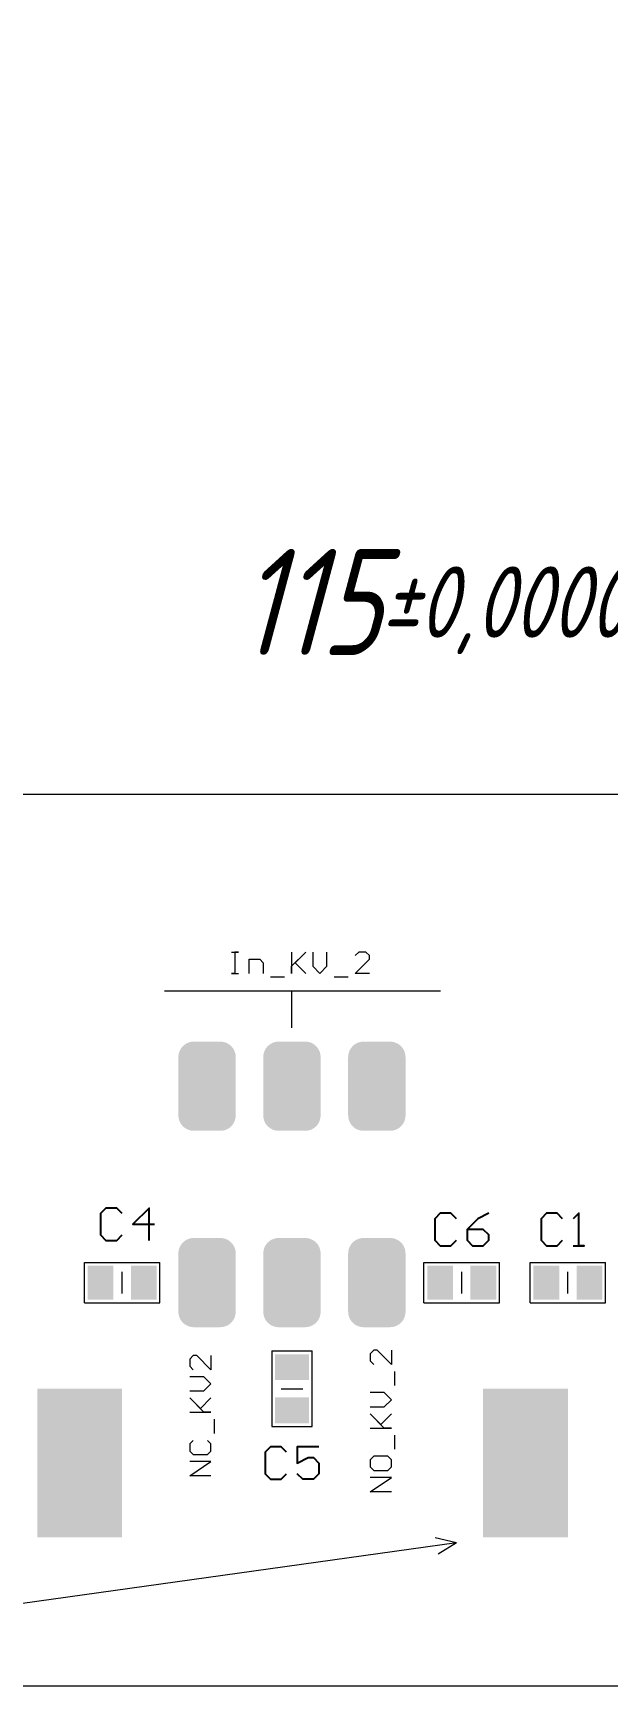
# Model space of a CAD drawing. Header units: millimetres. Extents: x 0 to 210, y 0 to 297.
# Drawn here: x 97.5 to 124.6, y 219.1 to 297 of the extents above; entities that cross this region are included whole.
import ezdxf

# ---------------------------------------------------------------- set-up
doc = ezdxf.new("R2010")
doc.units = ezdxf.units.MM
for name, pattern in [('K5LT32769', [0]), ('K5LT32776', [0]), ('K5LT_THIN', [0])]:
    doc.linetypes.add(name, pattern=pattern)
doc.styles.add('KDIMTEXTSTYLE', font='GOST_AU.SHX', dxfattribs={"width": 0.96, "oblique": 15, "height": 5})
doc.dimstyles.new('KDIMSTYLE (1.00)', dxfattribs={"dimtxt": 5, "dimasz": 1, "dimexe": 2, "dimexo": 0, "dimgap": 1, "dimtad": 1, "dimtxsty": 'KDIMTEXTSTYLE', "dimsah": 1, "dimcen": 0, "dimdle": 1, "dimadec": 0, "dimazin": 0, "dimtfac": 0.667, "dimtmove": 0, "dimatfit": 3, "dimfxl": 1, "dimtvp": 1, "dimtolj": 1, "dimtzin": 0, "dimarcsym": 0})

# ---------------------------------------------------------------- blocks, each defined once
blk = doc.blocks.new('KDIMARROW_01')
blk.add_hatch(color=0).paths.add_polyline_path([(-5, -0.658), (0, 0), (-5, 0.658), (-4.5, 0)])
at = {"color": 0, "linetype": 'K5LT_THIN', "lineweight": 18}
for p, q in [((-4.5, 0), (-5, 0.658)), ((-5, 0.658), (0, 0)), ((0, 0), (-5, -0.658)), ((-5, -0.658), (-4.5, 0)), ((0, 0), (-1, 0))]:
    blk.add_line(p, q, dxfattribs=at)
blk = doc.blocks.new('U12')
blk.add_hatch(color=7).paths.add_polyline_path([(122.704, 233.143), (122.704, 226.143), (118.704, 226.143), (118.704, 233.143)])
blk = doc.blocks.new('U13')
blk.add_hatch(color=7).paths.add_polyline_path([(101.704, 233.143), (101.704, 226.143), (97.704, 226.143), (97.704, 233.143)])
blk = doc.blocks.new('U19')
blk.add_hatch(color=7).paths.add_polyline_path([(117.295, 238.94), (117.295, 237.346), (116.082, 237.346), (116.082, 238.94)])
blk = doc.blocks.new('U20')
blk.add_hatch(color=7).paths.add_polyline_path([(119.327, 238.94), (119.327, 237.346), (118.114, 237.346), (118.114, 238.94)])
blk = doc.blocks.new('U21')
blk.add_hatch(color=7).paths.add_polyline_path([(103.327, 238.94), (103.327, 237.346), (102.114, 237.346), (102.114, 238.94)])
blk = doc.blocks.new('U22')
blk.add_hatch(color=7).paths.add_polyline_path([(101.295, 238.94), (101.295, 237.346), (100.082, 237.346), (100.082, 238.94)])
blk = doc.blocks.new('U25')
blk.add_hatch(color=7).paths.add_polyline_path([(124.327, 238.94), (124.327, 237.346), (123.114, 237.346), (123.114, 238.94)])
blk = doc.blocks.new('U26')
blk.add_hatch(color=7).paths.add_polyline_path([(122.295, 238.94), (122.295, 237.346), (121.082, 237.346), (121.082, 238.94)])
blk = doc.blocks.new('U39')
for points in [[(112.396, 239.756), (112.41, 239.801), (114.996, 239.801), (115.016, 239.756)], [(112.41, 239.801), (112.445, 239.867), (114.966, 239.867), (114.996, 239.801)], [(112.445, 239.867), (112.467, 239.908), (114.939, 239.908), (114.966, 239.867)], [(112.467, 239.908), (112.513, 239.969), (114.899, 239.969), (114.939, 239.908)], [(112.513, 239.969), (112.54, 240.005), (114.865, 240.005), (114.899, 239.969)], [(112.54, 240.005), (112.596, 240.057), (114.816, 240.057), (114.865, 240.005)], [(112.596, 240.057), (112.629, 240.088), (114.776, 240.088), (114.816, 240.057)], [(112.629, 240.088), (112.693, 240.131), (114.72, 240.131), (114.776, 240.088)], [(112.693, 240.131), (112.73, 240.155), (114.674, 240.155), (114.72, 240.131)], [(112.73, 240.155), (112.803, 240.187), (114.612, 240.187), (114.674, 240.155)], [(112.803, 240.187), (112.841, 240.204), (114.56, 240.204), (114.612, 240.187)], [(112.841, 240.204), (112.922, 240.225), (114.497, 240.225), (114.56, 240.204)], [(112.922, 240.225), (112.958, 240.234), (114.434, 240.234), (114.497, 240.225)], [(112.958, 240.234), (113.061, 240.243), (114.377, 240.243), (114.434, 240.234)], [(113.061, 240.243), (113.079, 240.244), (114.329, 240.244), (114.377, 240.243)], [(112.353, 239.518), (112.354, 239.565), (115.052, 239.565), (115.056, 239.518)], [(112.353, 236.768), (112.353, 239.518), (115.056, 239.518), (115.056, 236.768)], [(112.354, 239.565), (112.365, 239.639), (115.046, 239.639), (115.052, 239.565)], [(112.365, 239.639), (112.372, 239.685), (115.034, 239.685), (115.046, 239.639)], [(112.372, 239.685), (112.396, 239.756), (115.016, 239.756), (115.034, 239.685)], [(112.357, 236.72), (112.353, 236.768), (115.056, 236.768), (115.054, 236.72)], [(112.363, 236.647), (112.357, 236.72), (115.054, 236.72), (115.043, 236.647)], [(112.375, 236.6), (112.363, 236.647), (115.043, 236.647), (115.036, 236.6)], [(112.393, 236.529), (112.375, 236.6), (115.036, 236.6), (115.013, 236.529)], [(112.413, 236.485), (112.393, 236.529), (115.013, 236.529), (114.999, 236.485)], [(112.442, 236.418), (112.413, 236.485), (114.999, 236.485), (114.964, 236.418)], [(112.469, 236.378), (112.442, 236.418), (114.964, 236.418), (114.942, 236.378)], [(112.509, 236.317), (112.469, 236.378), (114.942, 236.378), (114.896, 236.317)], [(112.543, 236.281), (112.509, 236.317), (114.896, 236.317), (114.869, 236.281)], [(112.592, 236.229), (112.543, 236.281), (114.869, 236.281), (114.813, 236.229)], [(112.633, 236.198), (112.592, 236.229), (114.813, 236.229), (114.78, 236.198)], [(112.689, 236.155), (112.633, 236.198), (114.78, 236.198), (114.715, 236.155)], [(112.735, 236.131), (112.689, 236.155), (114.715, 236.155), (114.679, 236.131)], [(112.797, 236.099), (112.735, 236.131), (114.679, 236.131), (114.606, 236.099)], [(112.849, 236.082), (112.797, 236.099), (114.606, 236.099), (114.568, 236.082)], [(112.912, 236.061), (112.849, 236.082), (114.568, 236.082), (114.487, 236.061)], [(112.975, 236.051), (112.912, 236.061), (114.487, 236.061), (114.45, 236.051)], [(113.032, 236.043), (112.975, 236.051), (114.45, 236.051), (114.348, 236.043)], [(113.079, 236.041), (113.032, 236.043), (114.348, 236.043), (114.329, 236.041)]]:
    blk.add_hatch(color=7).paths.add_polyline_path(points)
blk = doc.blocks.new('U40')
for points in [[(108.396, 239.756), (108.41, 239.801), (110.996, 239.801), (111.016, 239.756)], [(108.41, 239.801), (108.445, 239.867), (110.966, 239.867), (110.996, 239.801)], [(108.445, 239.867), (108.467, 239.908), (110.939, 239.908), (110.966, 239.867)], [(108.467, 239.908), (108.513, 239.969), (110.899, 239.969), (110.939, 239.908)], [(108.513, 239.969), (108.54, 240.005), (110.865, 240.005), (110.899, 239.969)], [(108.54, 240.005), (108.596, 240.057), (110.816, 240.057), (110.865, 240.005)], [(108.596, 240.057), (108.629, 240.088), (110.776, 240.088), (110.816, 240.057)], [(108.629, 240.088), (108.693, 240.131), (110.72, 240.131), (110.776, 240.088)], [(108.693, 240.131), (108.73, 240.155), (110.674, 240.155), (110.72, 240.131)], [(108.73, 240.155), (108.803, 240.187), (110.612, 240.187), (110.674, 240.155)], [(108.803, 240.187), (108.841, 240.204), (110.56, 240.204), (110.612, 240.187)], [(108.841, 240.204), (108.922, 240.225), (110.497, 240.225), (110.56, 240.204)], [(108.922, 240.225), (108.958, 240.234), (110.434, 240.234), (110.497, 240.225)], [(108.958, 240.234), (109.061, 240.243), (110.377, 240.243), (110.434, 240.234)], [(109.061, 240.243), (109.079, 240.244), (110.329, 240.244), (110.377, 240.243)], [(108.353, 239.518), (108.354, 239.565), (111.052, 239.565), (111.056, 239.518)], [(108.353, 236.768), (108.353, 239.518), (111.056, 239.518), (111.056, 236.768)], [(108.354, 239.565), (108.365, 239.639), (111.046, 239.639), (111.052, 239.565)], [(108.365, 239.639), (108.372, 239.685), (111.034, 239.685), (111.046, 239.639)], [(108.372, 239.685), (108.396, 239.756), (111.016, 239.756), (111.034, 239.685)], [(108.357, 236.72), (108.353, 236.768), (111.056, 236.768), (111.054, 236.72)], [(108.363, 236.647), (108.357, 236.72), (111.054, 236.72), (111.043, 236.647)], [(108.375, 236.6), (108.363, 236.647), (111.043, 236.647), (111.036, 236.6)], [(108.393, 236.529), (108.375, 236.6), (111.036, 236.6), (111.013, 236.529)], [(108.413, 236.485), (108.393, 236.529), (111.013, 236.529), (110.999, 236.485)], [(108.442, 236.418), (108.413, 236.485), (110.999, 236.485), (110.964, 236.418)], [(108.469, 236.378), (108.442, 236.418), (110.964, 236.418), (110.942, 236.378)], [(108.509, 236.317), (108.469, 236.378), (110.942, 236.378), (110.896, 236.317)], [(108.543, 236.281), (108.509, 236.317), (110.896, 236.317), (110.869, 236.281)], [(108.592, 236.229), (108.543, 236.281), (110.869, 236.281), (110.813, 236.229)], [(108.633, 236.198), (108.592, 236.229), (110.813, 236.229), (110.78, 236.198)], [(108.689, 236.155), (108.633, 236.198), (110.78, 236.198), (110.715, 236.155)], [(108.735, 236.131), (108.689, 236.155), (110.715, 236.155), (110.679, 236.131)], [(108.797, 236.099), (108.735, 236.131), (110.679, 236.131), (110.606, 236.099)], [(108.849, 236.082), (108.797, 236.099), (110.606, 236.099), (110.568, 236.082)], [(108.912, 236.061), (108.849, 236.082), (110.568, 236.082), (110.487, 236.061)], [(108.975, 236.051), (108.912, 236.061), (110.487, 236.061), (110.45, 236.051)], [(109.032, 236.043), (108.975, 236.051), (110.45, 236.051), (110.348, 236.043)], [(109.079, 236.041), (109.032, 236.043), (110.348, 236.043), (110.329, 236.041)]]:
    blk.add_hatch(color=7).paths.add_polyline_path(points)
blk = doc.blocks.new('U41')
for points in [[(104.396, 239.756), (104.41, 239.801), (106.996, 239.801), (107.016, 239.756)], [(104.41, 239.801), (104.445, 239.867), (106.966, 239.867), (106.996, 239.801)], [(104.445, 239.867), (104.467, 239.908), (106.939, 239.908), (106.966, 239.867)], [(104.467, 239.908), (104.513, 239.969), (106.899, 239.969), (106.939, 239.908)], [(104.513, 239.969), (104.54, 240.005), (106.865, 240.005), (106.899, 239.969)], [(104.54, 240.005), (104.596, 240.057), (106.816, 240.057), (106.865, 240.005)], [(104.596, 240.057), (104.629, 240.088), (106.776, 240.088), (106.816, 240.057)], [(104.629, 240.088), (104.693, 240.131), (106.72, 240.131), (106.776, 240.088)], [(104.693, 240.131), (104.73, 240.155), (106.674, 240.155), (106.72, 240.131)], [(104.73, 240.155), (104.803, 240.187), (106.612, 240.187), (106.674, 240.155)], [(104.803, 240.187), (104.841, 240.204), (106.56, 240.204), (106.612, 240.187)], [(104.841, 240.204), (104.922, 240.225), (106.497, 240.225), (106.56, 240.204)], [(104.922, 240.225), (104.958, 240.234), (106.434, 240.234), (106.497, 240.225)], [(104.958, 240.234), (105.061, 240.243), (106.377, 240.243), (106.434, 240.234)], [(105.061, 240.243), (105.079, 240.244), (106.329, 240.244), (106.377, 240.243)], [(104.353, 239.518), (104.354, 239.565), (107.052, 239.565), (107.056, 239.518)], [(104.353, 236.768), (104.353, 239.518), (107.056, 239.518), (107.056, 236.768)], [(104.354, 239.565), (104.365, 239.639), (107.046, 239.639), (107.052, 239.565)], [(104.365, 239.639), (104.372, 239.685), (107.034, 239.685), (107.046, 239.639)], [(104.372, 239.685), (104.396, 239.756), (107.016, 239.756), (107.034, 239.685)], [(104.357, 236.72), (104.353, 236.768), (107.056, 236.768), (107.054, 236.72)], [(104.363, 236.647), (104.357, 236.72), (107.054, 236.72), (107.043, 236.647)], [(104.375, 236.6), (104.363, 236.647), (107.043, 236.647), (107.036, 236.6)], [(104.393, 236.529), (104.375, 236.6), (107.036, 236.6), (107.013, 236.529)], [(104.413, 236.485), (104.393, 236.529), (107.013, 236.529), (106.999, 236.485)], [(104.442, 236.418), (104.413, 236.485), (106.999, 236.485), (106.964, 236.418)], [(104.469, 236.378), (104.442, 236.418), (106.964, 236.418), (106.942, 236.378)], [(104.509, 236.317), (104.469, 236.378), (106.942, 236.378), (106.896, 236.317)], [(104.543, 236.281), (104.509, 236.317), (106.896, 236.317), (106.869, 236.281)], [(104.592, 236.229), (104.543, 236.281), (106.869, 236.281), (106.813, 236.229)], [(104.633, 236.198), (104.592, 236.229), (106.813, 236.229), (106.78, 236.198)], [(104.689, 236.155), (104.633, 236.198), (106.78, 236.198), (106.715, 236.155)], [(104.735, 236.131), (104.689, 236.155), (106.715, 236.155), (106.679, 236.131)], [(104.797, 236.099), (104.735, 236.131), (106.679, 236.131), (106.606, 236.099)], [(104.849, 236.082), (104.797, 236.099), (106.606, 236.099), (106.568, 236.082)], [(104.912, 236.061), (104.849, 236.082), (106.568, 236.082), (106.487, 236.061)], [(104.975, 236.051), (104.912, 236.061), (106.487, 236.061), (106.45, 236.051)], [(105.032, 236.043), (104.975, 236.051), (106.45, 236.051), (106.348, 236.043)], [(105.079, 236.041), (105.032, 236.043), (106.348, 236.043), (106.329, 236.041)]]:
    blk.add_hatch(color=7).paths.add_polyline_path(points)
blk = doc.blocks.new('U42')
for points in [[(108.445, 249.117), (108.467, 249.158), (110.939, 249.158), (110.966, 249.117)], [(108.467, 249.158), (108.513, 249.219), (110.899, 249.219), (110.939, 249.158)], [(108.513, 249.219), (108.54, 249.255), (110.865, 249.255), (110.899, 249.219)], [(108.54, 249.255), (108.596, 249.307), (110.816, 249.307), (110.865, 249.255)], [(108.596, 249.307), (108.629, 249.338), (110.776, 249.338), (110.816, 249.307)], [(108.629, 249.338), (108.693, 249.381), (110.72, 249.381), (110.776, 249.338)], [(108.693, 249.381), (108.73, 249.405), (110.674, 249.405), (110.72, 249.381)], [(108.73, 249.405), (108.803, 249.437), (110.612, 249.437), (110.674, 249.405)], [(108.803, 249.437), (108.841, 249.454), (110.56, 249.454), (110.612, 249.437)], [(108.841, 249.454), (108.922, 249.475), (110.497, 249.475), (110.56, 249.454)], [(108.922, 249.475), (108.958, 249.484), (110.434, 249.484), (110.497, 249.475)], [(108.958, 249.484), (109.061, 249.493), (110.377, 249.493), (110.434, 249.484)], [(109.061, 249.493), (109.079, 249.494), (110.329, 249.494), (110.377, 249.493)], [(108.353, 248.768), (108.354, 248.815), (111.052, 248.815), (111.056, 248.768)], [(108.353, 246.018), (108.353, 248.768), (111.056, 248.768), (111.056, 246.018)], [(108.354, 248.815), (108.365, 248.889), (111.046, 248.889), (111.052, 248.815)], [(108.365, 248.889), (108.372, 248.935), (111.034, 248.935), (111.046, 248.889)], [(108.372, 248.935), (108.396, 249.006), (111.016, 249.006), (111.034, 248.935)], [(108.396, 249.006), (108.41, 249.051), (110.996, 249.051), (111.016, 249.006)], [(108.41, 249.051), (108.445, 249.117), (110.966, 249.117), (110.996, 249.051)], [(108.357, 245.97), (108.353, 246.018), (111.056, 246.018), (111.054, 245.97)], [(108.363, 245.897), (108.357, 245.97), (111.054, 245.97), (111.043, 245.897)], [(108.375, 245.85), (108.363, 245.897), (111.043, 245.897), (111.036, 245.85)], [(108.393, 245.779), (108.375, 245.85), (111.036, 245.85), (111.013, 245.779)], [(108.413, 245.735), (108.393, 245.779), (111.013, 245.779), (110.999, 245.735)], [(108.442, 245.668), (108.413, 245.735), (110.999, 245.735), (110.964, 245.668)], [(108.469, 245.628), (108.442, 245.668), (110.964, 245.668), (110.942, 245.628)], [(108.509, 245.567), (108.469, 245.628), (110.942, 245.628), (110.896, 245.567)], [(108.543, 245.531), (108.509, 245.567), (110.896, 245.567), (110.869, 245.531)], [(108.592, 245.479), (108.543, 245.531), (110.869, 245.531), (110.813, 245.479)], [(108.633, 245.448), (108.592, 245.479), (110.813, 245.479), (110.78, 245.448)], [(108.689, 245.405), (108.633, 245.448), (110.78, 245.448), (110.715, 245.405)], [(108.735, 245.381), (108.689, 245.405), (110.715, 245.405), (110.679, 245.381)], [(108.797, 245.349), (108.735, 245.381), (110.679, 245.381), (110.606, 245.349)], [(108.849, 245.332), (108.797, 245.349), (110.606, 245.349), (110.568, 245.332)], [(108.912, 245.311), (108.849, 245.332), (110.568, 245.332), (110.487, 245.311)], [(108.975, 245.301), (108.912, 245.311), (110.487, 245.311), (110.45, 245.301)], [(109.032, 245.293), (108.975, 245.301), (110.45, 245.301), (110.348, 245.293)], [(109.079, 245.291), (109.032, 245.293), (110.348, 245.293), (110.329, 245.291)]]:
    blk.add_hatch(color=7).paths.add_polyline_path(points)
blk = doc.blocks.new('U43')
for points in [[(112.445, 249.117), (112.467, 249.158), (114.939, 249.158), (114.966, 249.117)], [(112.467, 249.158), (112.513, 249.219), (114.899, 249.219), (114.939, 249.158)], [(112.513, 249.219), (112.54, 249.255), (114.865, 249.255), (114.899, 249.219)], [(112.54, 249.255), (112.596, 249.307), (114.816, 249.307), (114.865, 249.255)], [(112.596, 249.307), (112.629, 249.338), (114.776, 249.338), (114.816, 249.307)], [(112.629, 249.338), (112.693, 249.381), (114.72, 249.381), (114.776, 249.338)], [(112.693, 249.381), (112.73, 249.405), (114.674, 249.405), (114.72, 249.381)], [(112.73, 249.405), (112.803, 249.437), (114.612, 249.437), (114.674, 249.405)], [(112.803, 249.437), (112.841, 249.454), (114.56, 249.454), (114.612, 249.437)], [(112.841, 249.454), (112.922, 249.475), (114.497, 249.475), (114.56, 249.454)], [(112.922, 249.475), (112.958, 249.484), (114.434, 249.484), (114.497, 249.475)], [(112.958, 249.484), (113.061, 249.493), (114.377, 249.493), (114.434, 249.484)], [(113.061, 249.493), (113.079, 249.494), (114.329, 249.494), (114.377, 249.493)], [(112.353, 248.768), (112.354, 248.815), (115.052, 248.815), (115.056, 248.768)], [(112.353, 246.018), (112.353, 248.768), (115.056, 248.768), (115.056, 246.018)], [(112.354, 248.815), (112.365, 248.889), (115.046, 248.889), (115.052, 248.815)], [(112.365, 248.889), (112.372, 248.935), (115.034, 248.935), (115.046, 248.889)], [(112.372, 248.935), (112.396, 249.006), (115.016, 249.006), (115.034, 248.935)], [(112.396, 249.006), (112.41, 249.051), (114.996, 249.051), (115.016, 249.006)], [(112.41, 249.051), (112.445, 249.117), (114.966, 249.117), (114.996, 249.051)], [(112.357, 245.97), (112.353, 246.018), (115.056, 246.018), (115.054, 245.97)], [(112.363, 245.897), (112.357, 245.97), (115.054, 245.97), (115.043, 245.897)], [(112.375, 245.85), (112.363, 245.897), (115.043, 245.897), (115.036, 245.85)], [(112.393, 245.779), (112.375, 245.85), (115.036, 245.85), (115.013, 245.779)], [(112.413, 245.735), (112.393, 245.779), (115.013, 245.779), (114.999, 245.735)], [(112.442, 245.668), (112.413, 245.735), (114.999, 245.735), (114.964, 245.668)], [(112.469, 245.628), (112.442, 245.668), (114.964, 245.668), (114.942, 245.628)], [(112.509, 245.567), (112.469, 245.628), (114.942, 245.628), (114.896, 245.567)], [(112.543, 245.531), (112.509, 245.567), (114.896, 245.567), (114.869, 245.531)], [(112.592, 245.479), (112.543, 245.531), (114.869, 245.531), (114.813, 245.479)], [(112.633, 245.448), (112.592, 245.479), (114.813, 245.479), (114.78, 245.448)], [(112.689, 245.405), (112.633, 245.448), (114.78, 245.448), (114.715, 245.405)], [(112.735, 245.381), (112.689, 245.405), (114.715, 245.405), (114.679, 245.381)], [(112.797, 245.349), (112.735, 245.381), (114.679, 245.381), (114.606, 245.349)], [(112.849, 245.332), (112.797, 245.349), (114.606, 245.349), (114.568, 245.332)], [(112.912, 245.311), (112.849, 245.332), (114.568, 245.332), (114.487, 245.311)], [(112.975, 245.301), (112.912, 245.311), (114.487, 245.311), (114.45, 245.301)], [(113.032, 245.293), (112.975, 245.301), (114.45, 245.301), (114.348, 245.293)], [(113.079, 245.291), (113.032, 245.293), (114.348, 245.293), (114.329, 245.291)]]:
    blk.add_hatch(color=7).paths.add_polyline_path(points)
blk = doc.blocks.new('U44')
for points in [[(104.445, 249.117), (104.467, 249.158), (106.939, 249.158), (106.966, 249.117)], [(104.467, 249.158), (104.513, 249.219), (106.899, 249.219), (106.939, 249.158)], [(104.513, 249.219), (104.54, 249.255), (106.865, 249.255), (106.899, 249.219)], [(104.54, 249.255), (104.596, 249.307), (106.816, 249.307), (106.865, 249.255)], [(104.596, 249.307), (104.629, 249.338), (106.776, 249.338), (106.816, 249.307)], [(104.629, 249.338), (104.693, 249.381), (106.72, 249.381), (106.776, 249.338)], [(104.693, 249.381), (104.73, 249.405), (106.674, 249.405), (106.72, 249.381)], [(104.73, 249.405), (104.803, 249.437), (106.612, 249.437), (106.674, 249.405)], [(104.803, 249.437), (104.841, 249.454), (106.56, 249.454), (106.612, 249.437)], [(104.841, 249.454), (104.922, 249.475), (106.497, 249.475), (106.56, 249.454)], [(104.922, 249.475), (104.958, 249.484), (106.434, 249.484), (106.497, 249.475)], [(104.958, 249.484), (105.061, 249.493), (106.377, 249.493), (106.434, 249.484)], [(105.061, 249.493), (105.079, 249.494), (106.329, 249.494), (106.377, 249.493)], [(104.353, 248.768), (104.354, 248.815), (107.052, 248.815), (107.056, 248.768)], [(104.353, 246.018), (104.353, 248.768), (107.056, 248.768), (107.056, 246.018)], [(104.354, 248.815), (104.365, 248.889), (107.046, 248.889), (107.052, 248.815)], [(104.365, 248.889), (104.372, 248.935), (107.034, 248.935), (107.046, 248.889)], [(104.372, 248.935), (104.396, 249.006), (107.016, 249.006), (107.034, 248.935)], [(104.396, 249.006), (104.41, 249.051), (106.996, 249.051), (107.016, 249.006)], [(104.41, 249.051), (104.445, 249.117), (106.966, 249.117), (106.996, 249.051)], [(104.357, 245.97), (104.353, 246.018), (107.056, 246.018), (107.054, 245.97)], [(104.363, 245.897), (104.357, 245.97), (107.054, 245.97), (107.043, 245.897)], [(104.375, 245.85), (104.363, 245.897), (107.043, 245.897), (107.036, 245.85)], [(104.393, 245.779), (104.375, 245.85), (107.036, 245.85), (107.013, 245.779)], [(104.413, 245.735), (104.393, 245.779), (107.013, 245.779), (106.999, 245.735)], [(104.442, 245.668), (104.413, 245.735), (106.999, 245.735), (106.964, 245.668)], [(104.469, 245.628), (104.442, 245.668), (106.964, 245.668), (106.942, 245.628)], [(104.509, 245.567), (104.469, 245.628), (106.942, 245.628), (106.896, 245.567)], [(104.543, 245.531), (104.509, 245.567), (106.896, 245.567), (106.869, 245.531)], [(104.592, 245.479), (104.543, 245.531), (106.869, 245.531), (106.813, 245.479)], [(104.633, 245.448), (104.592, 245.479), (106.813, 245.479), (106.78, 245.448)], [(104.689, 245.405), (104.633, 245.448), (106.78, 245.448), (106.715, 245.405)], [(104.735, 245.381), (104.689, 245.405), (106.715, 245.405), (106.679, 245.381)], [(104.797, 245.349), (104.735, 245.381), (106.679, 245.381), (106.606, 245.349)], [(104.849, 245.332), (104.797, 245.349), (106.606, 245.349), (106.568, 245.332)], [(104.912, 245.311), (104.849, 245.332), (106.568, 245.332), (106.487, 245.311)], [(104.975, 245.301), (104.912, 245.311), (106.487, 245.311), (106.45, 245.301)], [(105.032, 245.293), (104.975, 245.301), (106.45, 245.301), (106.348, 245.293)], [(105.079, 245.291), (105.032, 245.293), (106.348, 245.293), (106.329, 245.291)]]:
    blk.add_hatch(color=7).paths.add_polyline_path(points)
blk = doc.blocks.new('U49')
blk.add_hatch(color=7).paths.add_polyline_path([(110.501, 234.765), (110.501, 233.552), (108.907, 233.552), (108.907, 234.765)])
blk = doc.blocks.new('U50')
blk.add_hatch(color=7).paths.add_polyline_path([(110.501, 232.733), (110.501, 231.52), (108.907, 231.52), (108.907, 232.733)])

msp = doc.modelspace()

# ---------------------------------------------------------------- linework, layer by layer
at = {"color": 7, "linetype": 'K5LT32769', "lineweight": 18}
for points in [[(59.705, 219.143), (174.705, 219.143), (174.705, 261.143)], [(59.705, 261.143), (174.705, 261.143)], [(106.854, 253.709), (107.188, 253.709), (107.021, 253.709), (107.021, 252.709), (106.854, 252.709), (107.188, 252.709)], [(107.687, 252.709), (107.687, 253.376), (108.187, 253.376), (108.354, 253.209), (108.354, 252.709)], [(109.687, 253.709), (109.687, 252.709), (109.687, 253.043), (110.353, 253.709), (109.853, 253.209), (110.353, 252.709)], [(110.687, 253.709), (110.687, 253.043), (111.02, 252.709), (111.353, 253.043), (111.353, 253.709)], [(113.352, 252.709), (112.686, 252.709), (113.352, 253.376), (113.352, 253.542), (113.186, 253.709), (112.852, 253.709), (112.686, 253.542)], [(108.687, 252.543), (109.354, 252.543)], [(111.686, 252.543), (112.353, 252.543)], [(103.704, 251.893), (116.704, 251.893)], [(109.704, 250.143), (109.704, 251.893)], [(99.926, 237.19), (99.926, 239.095), (103.482, 239.095)], [(103.482, 237.19), (103.482, 239.095)], [(115.926, 237.19), (115.926, 239.095)], [(115.926, 239.095), (119.482, 239.095)], [(119.482, 237.19), (119.482, 239.095)], [(120.926, 237.19), (120.926, 239.095), (124.482, 239.095)], [(124.482, 237.19), (124.482, 239.095)], [(101.704, 237.635), (101.704, 238.651)], [(117.704, 237.635), (117.704, 238.651)], [(122.704, 237.635), (122.704, 238.651)], [(99.926, 237.19), (103.482, 237.19)], [(115.926, 237.19), (119.482, 237.19)], [(120.926, 237.19), (124.482, 237.19)], [(105.888, 234.708), (105.888, 234.041), (105.221, 234.708), (105.055, 234.708), (104.888, 234.541), (104.888, 234.208), (105.055, 234.041)], [(108.752, 234.921), (110.657, 234.921)], [(108.752, 234.921), (108.752, 231.365)], [(110.657, 231.365), (110.657, 234.921)], [(114.388, 234.957), (114.388, 234.291), (113.721, 234.957), (113.555, 234.957), (113.388, 234.791), (113.388, 234.457), (113.555, 234.291)], [(104.888, 233.042), (105.555, 233.042), (105.888, 233.375), (105.555, 233.708), (104.888, 233.708)], [(114.554, 233.291), (114.554, 233.958)], [(109.196, 233.143), (110.212, 233.143)], [(113.388, 232.292), (114.055, 232.292), (114.388, 232.625), (114.055, 232.958), (113.388, 232.958)], [(104.888, 232.042), (105.888, 232.042), (105.555, 232.042), (104.888, 232.708), (105.388, 232.208), (105.888, 232.708)], [(106.054, 231.042), (106.054, 231.709)], [(108.752, 231.365), (110.657, 231.365)], [(113.388, 231.292), (114.388, 231.292), (114.055, 231.292), (113.388, 231.958), (113.888, 231.458), (114.388, 231.958)], [(105.055, 230.709), (104.888, 230.542), (104.888, 230.209), (105.055, 230.042), (105.721, 230.042), (105.888, 230.209), (105.888, 230.542), (105.721, 230.709)], [(114.554, 230.292), (114.554, 230.959)], [(105.888, 229.043), (104.888, 229.043), (105.888, 229.709), (104.888, 229.709)], [(114.388, 228.293), (113.388, 228.293), (114.388, 228.959), (113.388, 228.959)], [(85.204, 221.393), (117.454, 225.893)], [(116.454, 226.143), (117.454, 225.893)], [(116.594, 225.369), (117.454, 225.893)]]:
    msp.add_lwpolyline(points, dxfattribs=at)
at = {"color": 7, "linetype": 'K5LT32776', "lineweight": 25}
for points in [[(101.701, 241.401), (101.447, 241.655), (100.939, 241.655), (100.685, 241.401), (100.685, 240.385), (100.939, 240.131), (101.447, 240.131), (101.701, 240.385)], [(102.97, 240.131), (102.97, 241.655), (102.208, 240.893), (103.224, 240.893)], [(117.451, 241.151), (117.197, 241.405), (116.689, 241.405), (116.435, 241.151), (116.435, 240.135), (116.689, 239.881), (117.197, 239.881), (117.451, 240.135)], [(118.974, 241.405), (118.466, 241.151), (117.958, 240.643), (117.958, 240.135), (118.212, 239.881), (118.72, 239.881), (118.974, 240.135), (118.974, 240.389), (118.72, 240.643), (117.958, 240.643)], [(122.454, 241.151), (122.201, 241.405), (121.693, 241.405), (121.439, 241.151), (121.439, 240.135), (121.693, 239.881), (122.201, 239.881), (122.454, 240.135)], [(122.962, 239.881), (123.47, 239.881), (123.216, 239.881), (123.216, 241.405), (122.962, 241.151)], [(109.451, 230.151), (109.197, 230.405), (108.689, 230.405), (108.435, 230.151), (108.435, 229.135), (108.689, 228.881), (109.197, 228.881), (109.451, 229.135)], [(110.974, 230.405), (109.958, 230.405), (109.958, 229.643), (110.466, 229.897), (110.72, 229.897), (110.974, 229.643), (110.974, 229.135), (110.72, 228.881), (110.212, 228.881), (109.958, 229.135)]]:
    msp.add_lwpolyline(points, dxfattribs=at)
at = {"color": 7, "linetype": 'K5LT32769', "lineweight": 18}
msp.add_lwpolyline([(113.388, 229.792), (113.388, 229.459), (113.555, 229.292), (114.221, 229.292), (114.388, 229.459), (114.388, 229.792), (114.221, 229.959), (113.555, 229.959)], close=True, dxfattribs=at)

# ---------------------------------------------------------------- block references
for name in ['U44', 'U42', 'U43', 'U41', 'U40', 'U39', 'U22', 'U21', 'U19', 'U20', 'U26', 'U25', 'U49', 'U13', 'U12', 'U50']:
    msp.add_blockref(name, (0, 0))

# ---------------------------------------------------------------- dimensions: what is measured, and where the dimension line sits
at = {"color": 7}
msp.add_linear_dim(base=(59.705, 269.81), p1=(174.705, 219.143), p2=(59.705, 219.143), location=(117.205, 269.81), dimstyle='KDIMSTYLE (1.00)', override={"dimexo": 0, "dimpost": '\\H5.0;\\W0.965;\\Q15;<>', "dimblk1": 'KDIMARROW_01', "dimblk2": 'KDIMARROW_01', "dimse1": 0, "dimse2": 0, "dimclrt": 7, "dimtol": 1, "dimtp": 0, "dimtm": 0, "dimtdec": 5, "dimtolj": 1}, dxfattribs=at).render()

doc.saveas('drawing.dxf')
